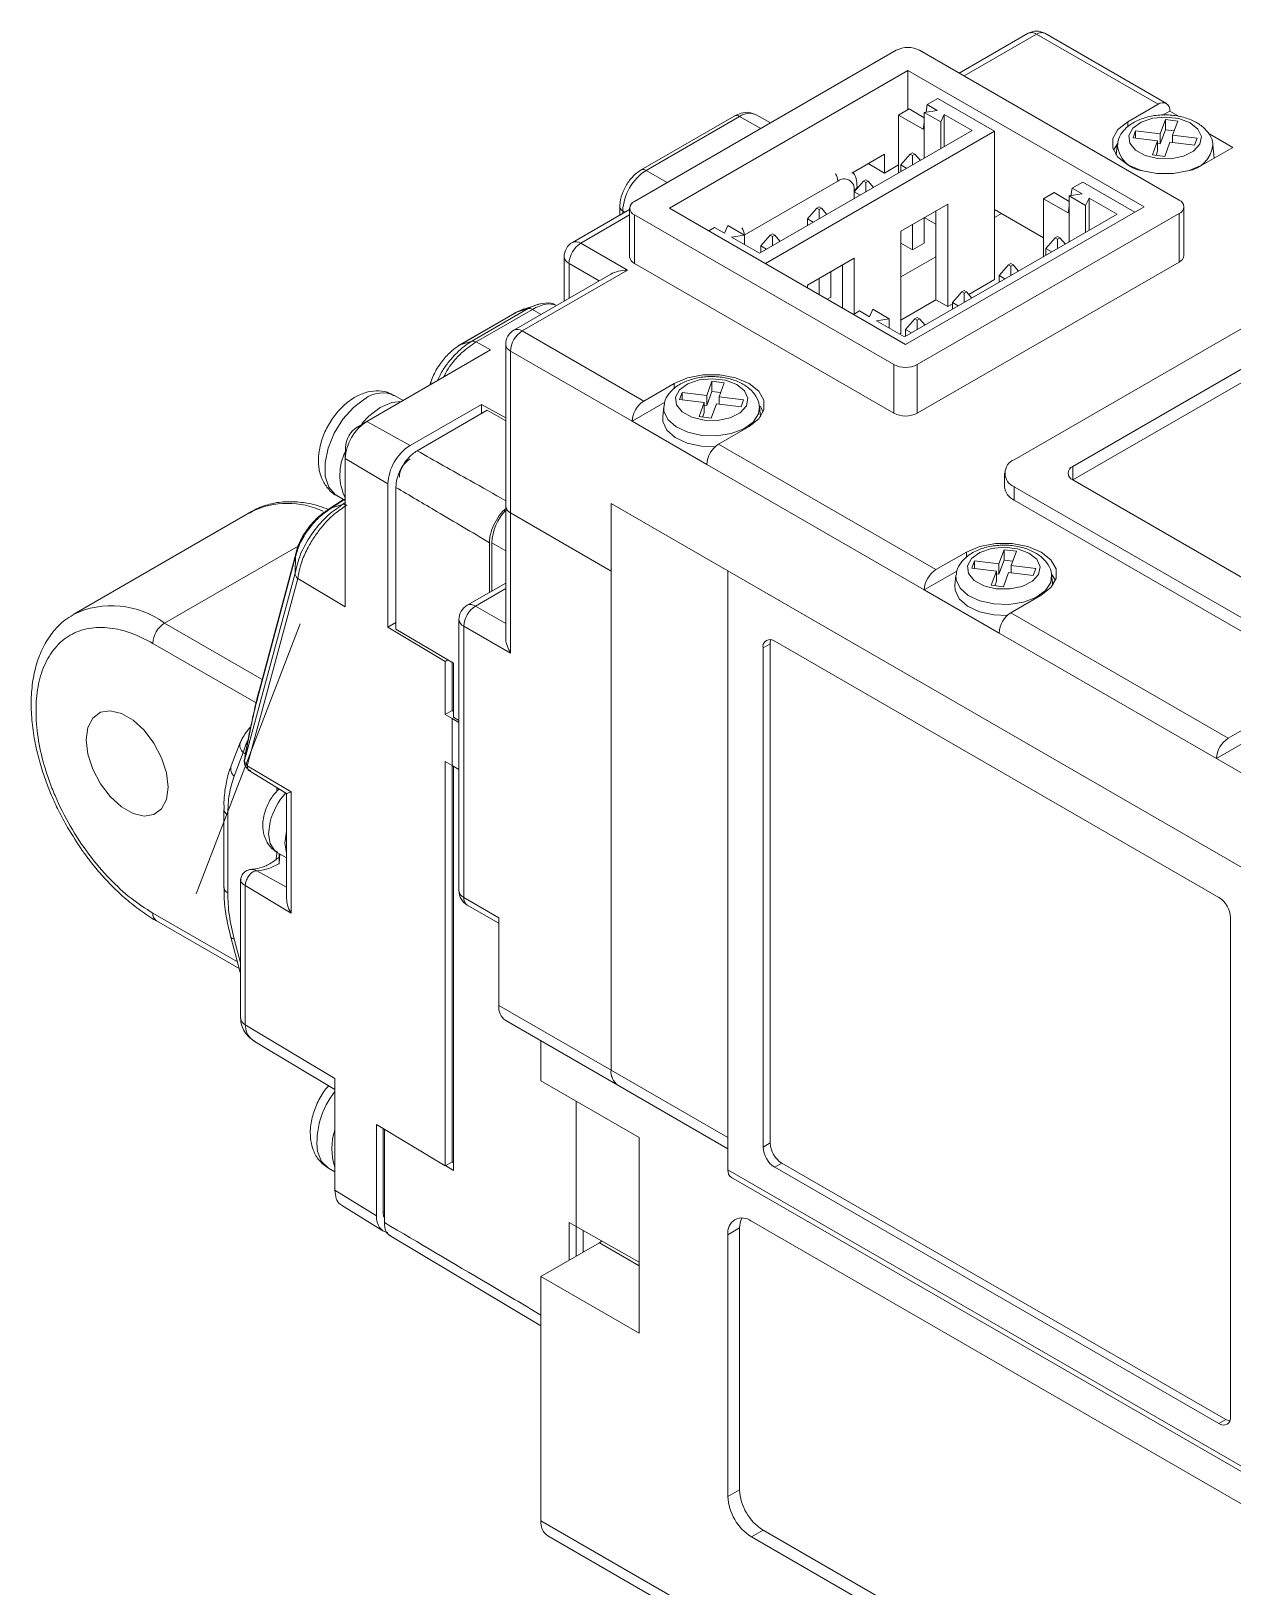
# Model space of a CAD drawing. Header units: inches. Extents: x 0.2 to 16.3, y 0.2 to 11.5.
# Drawn here: x 11.629 to 12.344, y 9.923 to 10.85 of the extents above; entities that cross this region are included whole.
import ezdxf

# ---------------------------------------------------------------- set-up
doc = ezdxf.new("R2010")
doc.units = ezdxf.units.IN
doc.header["$MEASUREMENT"] = 0
doc.linetypes.add('CENTERX2', pattern=[0.8, 0.5, -0.1, 0.1, -0.1])
doc.layers.add('CENTER_LINE', color=7, linetype='CENTERX2')

msp = doc.modelspace()

# ---------------------------------------------------------------- linework, layer by layer
at = {"color": 7, "linetype": 'Continuous', "lineweight": 18}
for p, q in [((12.22253, 10.84863), (12.18143, 10.8249)), ((12.29984, 10.80636), (12.22745, 10.84814)), ((12.30476, 10.80685), (12.23238, 10.84863)), ((12.14394, 10.83851), (11.98804, 10.74851)), ((12.31236, 10.74931), (12.15786, 10.83851)), ((12.1509, 10.82645), (12.00892, 10.74449)), ((12.1509, 10.82645), (12.29148, 10.74529)), ((12.1509, 10.80315), (12.1509, 10.82645)), ((12.1624, 10.80615), (12.16866, 10.80977)), ((12.16866, 10.80977), (12.2024, 10.79029)), ((12.04773, 10.79942), (11.99205, 10.76728)), ((12.05068, 10.79913), (11.995, 10.76698)), ((12.06897, 10.79523), (12.06052, 10.8001)), ((12.15159, 10.80355), (12.14533, 10.79993)), ((12.14533, 10.79993), (12.15995, 10.7915)), ((12.14533, 10.79993), (12.14533, 10.76538)), ((12.15159, 10.80355), (12.16061, 10.79834)), ((12.16061, 10.80156), (12.1683, 10.80275)), ((12.17041, 10.7959), (12.16061, 10.80156)), ((12.16061, 10.7742), (12.16061, 10.80156)), ((12.1624, 10.80615), (12.16166, 10.80172)), ((12.1624, 10.80615), (12.1683, 10.80275)), ((12.17247, 10.80034), (12.17041, 10.7959)), ((12.17247, 10.80034), (12.18918, 10.79069)), ((12.17247, 10.78105), (12.17247, 10.80034)), ((12.29984, 10.80636), (12.28174, 10.79591)), ((12.3068, 10.80234), (12.30244, 10.79982)), ((12.31242, 10.7991), (12.3068, 10.80234)), ((12.18918, 10.79069), (12.06251, 10.71757)), ((12.2024, 10.79029), (12.06599, 10.71154)), ((12.16061, 10.79548), (12.15995, 10.7915)), ((12.17041, 10.77986), (12.17041, 10.7959)), ((12.2024, 10.79029), (12.2024, 10.70189)), ((12.28648, 10.7906), (12.28494, 10.78637)), ((12.30112, 10.78883), (12.28648, 10.7906)), ((12.28648, 10.78619), (12.28648, 10.7906)), ((12.30419, 10.79728), (12.30112, 10.78883)), ((12.30419, 10.79117), (12.30112, 10.78272)), ((12.30112, 10.78272), (12.30112, 10.78883)), ((12.31151, 10.79639), (12.30419, 10.79728)), ((12.30419, 10.79117), (12.30419, 10.79728)), ((12.30938, 10.79054), (12.30419, 10.79117)), ((12.30844, 10.78794), (12.31151, 10.79639)), ((12.34438, 10.78065), (12.32966, 10.78914)), ((12.27559, 10.78285), (12.27329, 10.77904)), ((12.27554, 10.78215), (12.27489, 10.77613)), ((12.28494, 10.78637), (12.29958, 10.7846)), ((12.29958, 10.7846), (12.29651, 10.77615)), ((12.29958, 10.77849), (12.29958, 10.7846)), ((12.30112, 10.78272), (12.29958, 10.78291)), ((12.30383, 10.77526), (12.3069, 10.78372)), ((12.3069, 10.78372), (12.32155, 10.78194)), ((12.32308, 10.78617), (12.30844, 10.78794)), ((12.30844, 10.78353), (12.30844, 10.78794)), ((12.32155, 10.78194), (12.32308, 10.78617)), ((12.32628, 10.7702), (12.34438, 10.78065)), ((12.33314, 10.77606), (12.33248, 10.78215)), ((12.13698, 10.77663), (12.11752, 10.76539)), ((12.12723, 10.771), (12.13698, 10.76537)), ((12.13698, 10.76537), (12.13698, 10.77663)), ((12.14533, 10.7702), (12.13698, 10.76537)), ((12.14672, 10.7702), (12.15229, 10.77663)), ((12.1502, 10.76819), (12.14672, 10.7702)), ((12.14672, 10.7702), (12.14672, 10.76619)), ((12.15368, 10.77743), (12.15229, 10.77663)), ((12.15229, 10.77663), (12.15368, 10.77583)), ((12.15507, 10.77663), (12.15368, 10.77743)), ((12.15368, 10.77583), (12.15507, 10.77663)), ((12.15368, 10.77583), (12.15368, 10.7702)), ((12.15507, 10.77663), (12.15832, 10.77288)), ((12.29651, 10.77615), (12.30383, 10.77526)), ((12.29958, 10.77849), (12.29864, 10.77589)), ((12.33316, 10.77417), (12.33314, 10.77606)), ((12.12584, 10.76136), (12.12445, 10.76056)), ((12.12724, 10.76056), (12.12584, 10.76136)), ((12.11888, 10.75413), (12.12445, 10.76056)), ((12.12236, 10.75212), (12.11888, 10.75413)), ((12.11888, 10.75413), (12.11888, 10.75011)), ((12.12061, 10.75613), (12.12061, 10.75734)), ((12.12445, 10.76056), (12.12584, 10.75976)), ((12.12584, 10.75976), (12.12724, 10.76056)), ((12.12584, 10.75413), (12.12584, 10.75976)), ((12.12724, 10.76056), (12.13048, 10.75681)), ((12.23789, 10.75373), (12.23163, 10.75011)), ((12.23789, 10.75373), (12.24691, 10.74852)), ((12.24691, 10.75174), (12.2546, 10.75293)), ((12.25671, 10.74608), (12.24691, 10.75174)), ((12.24691, 10.72438), (12.24691, 10.75174)), ((12.2487, 10.75633), (12.24796, 10.7519)), ((12.2487, 10.75633), (12.25496, 10.75995)), ((12.2487, 10.75633), (12.2546, 10.75293)), ((12.25496, 10.75995), (12.28592, 10.74208)), ((11.98516, 10.74374), (11.95111, 10.72408)), ((11.97935, 10.74529), (11.97935, 10.74039)), ((11.98516, 10.74449), (11.98516, 10.71556)), ((12.00892, 10.74449), (12.14951, 10.66333)), ((12.09661, 10.74449), (12.09104, 10.73806)), ((12.098, 10.74529), (12.09661, 10.74449)), ((12.09661, 10.74449), (12.098, 10.74368)), ((12.0994, 10.74449), (12.098, 10.74529)), ((12.098, 10.74368), (12.0994, 10.74449)), ((12.098, 10.74368), (12.098, 10.73806)), ((12.10264, 10.74074), (12.0994, 10.74449)), ((12.14672, 10.73083), (12.17456, 10.7469)), ((12.29148, 10.74529), (12.14951, 10.66333)), ((12.1676, 10.74288), (12.1676, 10.71555)), ((12.17456, 10.7469), (12.17456, 10.68582)), ((12.23163, 10.7268), (12.2024, 10.74368)), ((12.23163, 10.75011), (12.24625, 10.74168)), ((12.23163, 10.75011), (12.23163, 10.71556)), ((12.24691, 10.74566), (12.24625, 10.74168)), ((12.25877, 10.75052), (12.25671, 10.74608)), ((12.25671, 10.73004), (12.25671, 10.74608)), ((12.25877, 10.75052), (12.27548, 10.74087)), ((12.25877, 10.73123), (12.25877, 10.75052)), ((12.31525, 10.71636), (12.31525, 10.74529)), ((11.98804, 10.74047), (12.14255, 10.65128)), ((11.98804, 10.74047), (11.98804, 10.71154)), ((12.03225, 10.73102), (12.03573, 10.73303)), ((12.04163, 10.72962), (12.03573, 10.73303)), ((12.04369, 10.73406), (12.04163, 10.72962)), ((12.05349, 10.7284), (12.04369, 10.73406)), ((12.09452, 10.73605), (12.09104, 10.73806)), ((12.09104, 10.73806), (12.09104, 10.73404)), ((12.27548, 10.74087), (12.14881, 10.66775)), ((12.15368, 10.73484), (12.15368, 10.71957)), ((12.15647, 10.65128), (12.31236, 10.74128)), ((12.1676, 10.73484), (12.16064, 10.73886)), ((12.16064, 10.73886), (12.16064, 10.72359)), ((12.2024, 10.73885), (12.20658, 10.74126)), ((12.31236, 10.71234), (12.31236, 10.74128)), ((12.04581, 10.72721), (12.05349, 10.7284)), ((12.06251, 10.71757), (12.04581, 10.72721)), ((12.05349, 10.72278), (12.05349, 10.7284)), ((12.06321, 10.72199), (12.06877, 10.72842)), ((12.07017, 10.72922), (12.06877, 10.72842)), ((12.06877, 10.72842), (12.07017, 10.72761)), ((12.07156, 10.72842), (12.07017, 10.72922)), ((12.07017, 10.72761), (12.07156, 10.72842)), ((12.07017, 10.72761), (12.07017, 10.72199)), ((12.07156, 10.72842), (12.0748, 10.72467)), ((12.14672, 10.66975), (12.14672, 10.73083)), ((12.23302, 10.72038), (12.23859, 10.72681)), ((12.23998, 10.72761), (12.23859, 10.72681)), ((12.23859, 10.72681), (12.23998, 10.72601)), ((12.24137, 10.72681), (12.23998, 10.72761)), ((12.23998, 10.72601), (12.24137, 10.72681)), ((12.23998, 10.72601), (12.23998, 10.72038)), ((12.24137, 10.72681), (12.24462, 10.72306)), ((11.94618, 10.71556), (11.94618, 10.6891)), ((11.95603, 10.72359), (11.98386, 10.70752)), ((12.06668, 10.71998), (12.06321, 10.72199)), ((12.06321, 10.72199), (12.06321, 10.71797)), ((12.09104, 10.69868), (12.11888, 10.71475)), ((12.11888, 10.71475), (12.11888, 10.68139)), ((12.14672, 10.72359), (12.15368, 10.71957)), ((12.1676, 10.71555), (12.14672, 10.7035)), ((12.15368, 10.71957), (12.16064, 10.72359)), ((12.1676, 10.71555), (12.1676, 10.68983)), ((12.2365, 10.71837), (12.23302, 10.72038)), ((12.23302, 10.72038), (12.23302, 10.71637)), ((11.98386, 10.70752), (11.92123, 10.67136)), ((11.98804, 10.71154), (12.14255, 10.62235)), ((12.10496, 10.70672), (12.10496, 10.69145)), ((12.11192, 10.71074), (12.11192, 10.68503)), ((12.15647, 10.62235), (12.31236, 10.71234)), ((12.20518, 10.70431), (12.21075, 10.71074)), ((12.21214, 10.71154), (12.21075, 10.71074)), ((12.21075, 10.71074), (12.21214, 10.70994)), ((12.21354, 10.71074), (12.21214, 10.71154)), ((12.21214, 10.70994), (12.21354, 10.71074)), ((12.21214, 10.70431), (12.21214, 10.70994)), ((12.21354, 10.71074), (12.21678, 10.70699)), ((11.97402, 10.70517), (11.91631, 10.67185)), ((12.09104, 10.69708), (12.09104, 10.69868)), ((12.098, 10.7027), (12.098, 10.69306)), ((12.2024, 10.70189), (12.1871, 10.69305)), ((12.20866, 10.7023), (12.20518, 10.70431)), ((12.20518, 10.70431), (12.20518, 10.70029)), ((11.93163, 10.68746), (11.92973, 10.68683)), ((12.10289, 10.69025), (12.10496, 10.69145)), ((12.14672, 10.67778), (12.1676, 10.68983)), ((12.1676, 10.68983), (12.17456, 10.68582)), ((12.17734, 10.68742), (12.17456, 10.68582)), ((12.18291, 10.69467), (12.17734, 10.68824)), ((12.18082, 10.68623), (12.17734, 10.68824)), ((12.17734, 10.68824), (12.17734, 10.68422)), ((12.1843, 10.69547), (12.18291, 10.69467)), ((12.18291, 10.69467), (12.1843, 10.69386)), ((12.1857, 10.69467), (12.1843, 10.69547)), ((12.1843, 10.69386), (12.1857, 10.69467)), ((12.1843, 10.69386), (12.1843, 10.68824)), ((12.18894, 10.69092), (12.1857, 10.69467)), ((12.3743, 10.68703), (12.21423, 10.59463)), ((11.91656, 10.6819), (11.88291, 10.66248)), ((11.91787, 10.68247), (11.88433, 10.66311)), ((11.92477, 10.6846), (11.89124, 10.66524)), ((11.92724, 10.68417), (11.89371, 10.66481)), ((11.92042, 10.6837), (11.91641, 10.68182)), ((11.92477, 10.6846), (11.91787, 10.68247)), ((11.92894, 10.68657), (11.92218, 10.68433)), ((12.11855, 10.6812), (12.12203, 10.68321)), ((12.12793, 10.6798), (12.12203, 10.68321)), ((12.12999, 10.68424), (12.12793, 10.6798)), ((12.13979, 10.67858), (12.12999, 10.68424)), ((12.13211, 10.67739), (12.13979, 10.67858)), ((12.14881, 10.66775), (12.13211, 10.67739)), ((12.13979, 10.67296), (12.13979, 10.67858)), ((12.14951, 10.67217), (12.15507, 10.6786)), ((12.15647, 10.6794), (12.15507, 10.6786)), ((12.15507, 10.6786), (12.15647, 10.67779)), ((12.15786, 10.6786), (12.15647, 10.6794)), ((12.15647, 10.67779), (12.15786, 10.6786)), ((12.15647, 10.67779), (12.15647, 10.67217)), ((12.15786, 10.6786), (12.1611, 10.67485)), ((11.92123, 10.67136), (11.99361, 10.62958)), ((12.14672, 10.66975), (12.14604, 10.66935)), ((12.15298, 10.67016), (12.14951, 10.67217)), ((12.14951, 10.67217), (12.14951, 10.66815)), ((11.90237, 10.65998), (11.82866, 10.61743)), ((11.88309, 10.66229), (11.88433, 10.66311)), ((11.88433, 10.66311), (11.89124, 10.66524)), ((11.89371, 10.66481), (11.90237, 10.65998)), ((11.91139, 10.66333), (11.91139, 10.56688)), ((11.91427, 10.65931), (11.91427, 10.56287)), ((11.98665, 10.61752), (11.91427, 10.65931)), ((12.38126, 10.66694), (12.24903, 10.59061)), ((12.38126, 10.65891), (12.24903, 10.58257)), ((12.14255, 10.62235), (12.14255, 10.65128)), ((12.15647, 10.65128), (12.15647, 10.62235)), ((11.86671, 10.64097), (11.8661, 10.63904)), ((12.03415, 10.64139), (12.03108, 10.63294)), ((12.04147, 10.64051), (12.03415, 10.64139)), ((12.03415, 10.63528), (12.03415, 10.64139)), ((12.0384, 10.63205), (12.04147, 10.64051)), ((11.85032, 10.62993), (11.84519, 10.63289)), ((12.0117, 10.64002), (11.99361, 10.62958)), ((12.01644, 10.63471), (12.0149, 10.63048)), ((12.03108, 10.63294), (12.01644, 10.63471)), ((12.01644, 10.6303), (12.01644, 10.63471)), ((12.03415, 10.63528), (12.03108, 10.62683)), ((12.03108, 10.62683), (12.03108, 10.63294)), ((12.03935, 10.63465), (12.03415, 10.63528)), ((12.05305, 10.63028), (12.0384, 10.63205)), ((12.0384, 10.62764), (12.0384, 10.63205)), ((11.89687, 10.62759), (11.85441, 10.60308)), ((11.85859, 10.59993), (11.90035, 10.62403)), ((11.89687, 10.62759), (11.91139, 10.6195)), ((11.89687, 10.62759), (11.89687, 10.62202)), ((11.91139, 10.61782), (11.90035, 10.62403)), ((12.006, 10.62869), (11.98665, 10.61752)), ((12.0055, 10.62627), (12.00485, 10.62017)), ((12.0149, 10.63048), (12.02955, 10.62871)), ((12.02955, 10.62871), (12.02648, 10.62026)), ((12.02955, 10.6226), (12.0286, 10.62)), ((12.02955, 10.6226), (12.02955, 10.62871)), ((12.03108, 10.62683), (12.02955, 10.62702)), ((12.0338, 10.61937), (12.03687, 10.62783)), ((12.03687, 10.62783), (12.05151, 10.62605)), ((12.05151, 10.62605), (12.05305, 10.63028)), ((12.06309, 10.62024), (12.06245, 10.62627)), ((12.06469, 10.62315), (12.06282, 10.62644)), ((11.82866, 10.61743), (11.8231, 10.6141)), ((11.85441, 10.60308), (11.82866, 10.61743)), ((11.98665, 10.61752), (12.03119, 10.59181)), ((12.02648, 10.62026), (12.0338, 10.61937)), ((12.03815, 10.60386), (12.05625, 10.61431)), ((12.03815, 10.60386), (12.1676, 10.52913)), ((11.81587, 10.59528), (11.81597, 10.60176)), ((11.81587, 10.59528), (11.81587, 10.50687)), ((11.84118, 10.58015), (11.81587, 10.59528)), ((12.16064, 10.51708), (12.03119, 10.59181)), ((12.20847, 10.58659), (12.20847, 10.57855)), ((11.84118, 10.49493), (11.84118, 10.58015)), ((11.846, 10.4937), (11.846, 10.57812)), ((12.21423, 10.57855), (12.43694, 10.44999)), ((12.21423, 10.57855), (12.21423, 10.57052)), ((12.24903, 10.58257), (12.4439, 10.47007)), ((11.81479, 10.57089), (11.80571, 10.56496)), ((11.81427, 10.56796), (11.80776, 10.56595)), ((11.81074, 10.57323), (11.81587, 10.57027)), ((11.81587, 10.56906), (11.81427, 10.56796)), ((11.91139, 10.56688), (11.91139, 10.48892)), ((11.97412, 10.5685), (12.41954, 10.31136)), ((11.97412, 10.52831), (11.97412, 10.5685)), ((11.97412, 10.5685), (12.04372, 10.52832)), ((11.97412, 10.5685), (11.97412, 10.23095)), ((12.21423, 10.57052), (12.43694, 10.44195)), ((11.75992, 10.56367), (11.65413, 10.5026)), ((11.80776, 10.56595), (11.80634, 10.56501)), ((11.91427, 10.56287), (11.97412, 10.52831)), ((11.91427, 10.56287), (11.91427, 10.47928)), ((11.78658, 10.53941), (11.76448, 10.45693)), ((11.78686, 10.53906), (11.78622, 10.53698)), ((11.90168, 10.51553), (11.90168, 10.54517)), ((11.90313, 10.54517), (11.90313, 10.51636)), ((12.1857, 10.53958), (12.1676, 10.52913)), ((12.20814, 10.54095), (12.20507, 10.53249)), ((12.21547, 10.54006), (12.20814, 10.54095)), ((12.20814, 10.53484), (12.20814, 10.54095)), ((12.2124, 10.53161), (12.21547, 10.54006)), ((11.78622, 10.53698), (11.76415, 10.45459)), ((11.78599, 10.52699), (11.78622, 10.53698)), ((12.19043, 10.53427), (12.1889, 10.53004)), ((12.1889, 10.53004), (12.20354, 10.52827)), ((12.20507, 10.53249), (12.19043, 10.53427)), ((12.19043, 10.52985), (12.19043, 10.53427)), ((12.20814, 10.53484), (12.20507, 10.52639)), ((12.20507, 10.52639), (12.20507, 10.53249)), ((12.21334, 10.53421), (12.20814, 10.53484)), ((12.22704, 10.52984), (12.2124, 10.53161)), ((12.2124, 10.5272), (12.2124, 10.53161)), ((12.2255, 10.52561), (12.22704, 10.52984)), ((11.78599, 10.52699), (11.75593, 10.4155)), ((11.78756, 10.5238), (11.75749, 10.4123)), ((11.81587, 10.50687), (11.78756, 10.5238)), ((11.91139, 10.52113), (11.88847, 10.5079)), ((11.97412, 10.23095), (11.97412, 10.52831)), ((12.04372, 10.52832), (12.04372, 10.19077)), ((12.04372, 10.52832), (12.41954, 10.31136)), ((12.04372, 10.52832), (12.04372, 10.17149)), ((12.17999, 10.52825), (12.16064, 10.51708)), ((12.17949, 10.52582), (12.17884, 10.51973)), ((12.20354, 10.52827), (12.20047, 10.51982)), ((12.20047, 10.51982), (12.20779, 10.51893)), ((12.20354, 10.52216), (12.20259, 10.51956)), ((12.20354, 10.52216), (12.20354, 10.52827)), ((12.20507, 10.52639), (12.20354, 10.52657)), ((12.20779, 10.51893), (12.21086, 10.52738)), ((12.21086, 10.52738), (12.2255, 10.52561)), ((12.23709, 10.5198), (12.23644, 10.52582)), ((12.23868, 10.52271), (12.23681, 10.52599)), ((12.16064, 10.51708), (12.20518, 10.49137)), ((12.21214, 10.50342), (12.23024, 10.51387)), ((12.21214, 10.50342), (12.34159, 10.42869)), ((11.84118, 10.49493), (11.846, 10.49771)), ((11.87537, 10.47449), (11.84118, 10.49493)), ((11.846, 10.4937), (11.88037, 10.47336)), ((11.88355, 10.49937), (11.88355, 10.33783)), ((11.91427, 10.47928), (11.88643, 10.49535)), ((11.88643, 10.49535), (11.88643, 10.33381)), ((12.06877, 10.48492), (12.0646, 10.48251)), ((12.06877, 10.48492), (12.06877, 10.18756)), ((12.07156, 10.48653), (12.33603, 10.33386)), ((12.33463, 10.41664), (12.20518, 10.49137)), ((11.87693, 10.47539), (11.87537, 10.47449)), ((11.87537, 10.44282), (11.87537, 10.47449)), ((11.87947, 10.44519), (11.87947, 10.47389)), ((12.0646, 10.48251), (12.0646, 10.18515)), ((11.88037, 10.47336), (11.88037, 10.44121)), ((11.87947, 10.44519), (11.87537, 10.44282)), ((11.87537, 10.44282), (11.87947, 10.44037)), ((11.88037, 10.44467), (11.87947, 10.44519)), ((11.87947, 10.4124), (11.87947, 10.44037)), ((11.88355, 10.43802), (11.87947, 10.44037)), ((11.88037, 10.44121), (11.88355, 10.43934)), ((12.35969, 10.43914), (12.34159, 10.42869)), ((11.75883, 10.43129), (11.75575, 10.41573)), ((11.75887, 10.43237), (11.75598, 10.41779)), ((11.75893, 10.4326), (11.75887, 10.43237)), ((12.35398, 10.4278), (12.33463, 10.41664)), ((11.75332, 10.4262), (11.74792, 10.4122)), ((11.7497, 10.40616), (11.7551, 10.42015)), ((11.75575, 10.41573), (11.75575, 10.41605)), ((11.75749, 10.4123), (11.78361, 10.39668)), ((11.75775, 10.40989), (11.78093, 10.39584)), ((11.87947, 10.4124), (11.87537, 10.41485)), ((11.87537, 10.17395), (11.87537, 10.41485)), ((11.87947, 10.4124), (11.88355, 10.41004)), ((11.87947, 10.17631), (11.87947, 10.4124)), ((11.88037, 10.41188), (11.88037, 10.17121)), ((12.33463, 10.41664), (12.37918, 10.39092)), ((11.77507, 10.39939), (11.77507, 10.39694)), ((11.78085, 10.39603), (11.78085, 10.33308)), ((11.78361, 10.39668), (11.78361, 10.32451)), ((11.74354, 10.38631), (11.74354, 10.33976)), ((11.74354, 10.38622), (11.74354, 10.38631)), ((11.74584, 10.33655), (11.74584, 10.3831)), ((11.77473, 10.35703), (11.77508, 10.35989)), ((11.77507, 10.36117), (11.77507, 10.35989)), ((11.7753, 10.3607), (11.78085, 10.35749)), ((11.77634, 10.35387), (11.77656, 10.354)), ((11.77648, 10.36002), (11.77643, 10.35726)), ((11.77656, 10.354), (11.77682, 10.35982)), ((11.7535, 10.34487), (11.7535, 10.26195)), ((11.74354, 10.33976), (11.74354, 10.33966)), ((11.75626, 10.34087), (11.75626, 10.25801)), ((11.78361, 10.32451), (11.75626, 10.34087)), ((11.88643, 10.33381), (11.90731, 10.32176)), ((11.88847, 10.32931), (11.90731, 10.31843)), ((11.70334, 10.31995), (11.75266, 10.29147)), ((11.90731, 10.32176), (11.90731, 10.26952)), ((12.34299, 10.3218), (12.34299, 10.02444)), ((11.74766, 10.31021), (11.75306, 10.28999)), ((11.75303, 10.29012), (11.7535, 10.28877)), ((11.90731, 10.26952), (11.97412, 10.23095)), ((11.91139, 10.26051), (11.9782, 10.22194)), ((11.75626, 10.25801), (11.80972, 10.22605)), ((11.76227, 10.24784), (11.80972, 10.21947)), ((11.93236, 10.22451), (11.93236, 10.2484)), ((11.80972, 10.22605), (11.80972, 10.15941)), ((11.99082, 10.19076), (11.93236, 10.22451)), ((11.97412, 10.23095), (12.04372, 10.19077)), ((11.9782, 10.22194), (12.04372, 10.18412)), ((11.95324, 10.13775), (11.95324, 10.21246)), ((11.83434, 10.19847), (11.87537, 10.17395)), ((11.83434, 10.14419), (11.83434, 10.19847)), ((11.83844, 10.14647), (11.83844, 10.19602)), ((11.83912, 10.19561), (11.83936, 10.19547)), ((11.83912, 10.19561), (11.83912, 10.14016)), ((11.83912, 10.19561), (11.83912, 10.19561)), ((11.99082, 10.19076), (11.99082, 10.07423)), ((12.0646, 10.18515), (12.06877, 10.18756)), ((11.80587, 10.17255), (11.80972, 10.17033)), ((11.87537, 10.17395), (11.87947, 10.17631)), ((11.87556, 10.17406), (11.88037, 10.17121)), ((11.88037, 10.17579), (11.87947, 10.17631)), ((12.04372, 10.17149), (12.41954, 9.95453)), ((12.07573, 10.17551), (12.07156, 10.1731)), ((12.07156, 10.1731), (12.33603, 10.02042)), ((12.07573, 10.17551), (12.3402, 10.02283)), ((11.80972, 10.15941), (11.83434, 10.14419)), ((12.04576, 10.16698), (12.42158, 9.95002)), ((11.81357, 10.15053), (11.83824, 10.13528)), ((11.94912, 10.14019), (11.95324, 10.13775)), ((11.94912, 10.11765), (11.94912, 10.14019)), ((12.47104, 9.90228), (12.05764, 10.14094)), ((11.84195, 10.13256), (11.93236, 10.07854)), ((11.95324, 10.13775), (11.99082, 10.11657)), ((11.95324, 10.13775), (11.95324, 10.12003)), ((11.95742, 10.12244), (11.95742, 10.13539)), ((12.05068, 10.13692), (12.04372, 10.1329)), ((12.04372, 10.1329), (12.04372, 9.97699)), ((12.05068, 10.13692), (12.05068, 9.981)), ((11.93236, 10.10797), (11.96716, 10.12806)), ((11.96716, 10.12806), (11.96869, 10.12904)), ((11.93236, 10.10797), (11.93236, 9.96251)), ((11.99082, 10.07423), (11.93236, 10.10797)), ((12.33603, 10.02042), (12.3402, 10.02283)), ((12.04372, 9.97699), (12.05068, 9.981)), ((11.93236, 9.96251), (13.23661, 9.20958)), ((12.0646, 9.95689), (12.05764, 9.95288)), ((12.0646, 9.95689), (12.478, 9.71824)), ((11.93644, 9.9535), (13.24069, 9.20057)), ((12.05764, 9.95288), (12.47104, 9.71422))]:
    msp.add_line(p, q, dxfattribs=at)
at = {"color": 8, "linetype": 'Continuous', "lineweight": 18}
for p, q in [((12.22745, 10.84814), (12.18431, 10.82324)), ((12.05068, 10.79913), (12.0632, 10.7919)), ((12.28174, 10.79274), (12.28174, 10.79591)), ((11.995, 10.76698), (12.00752, 10.75976)), ((12.10914, 10.76056), (12.05347, 10.72842)), ((12.11888, 10.75413), (12.11888, 10.75493)), ((11.98108, 10.74288), (11.98237, 10.74213)), ((11.98108, 10.74288), (11.98108, 10.74139)), ((11.98516, 10.74041), (11.95603, 10.72359)), ((11.96706, 10.70115), (11.94907, 10.71154)), ((11.94907, 10.71154), (11.94907, 10.69076)), ((11.91664, 10.68166), (11.91787, 10.68247)), ((11.91787, 10.68247), (11.92046, 10.68362)), ((11.92724, 10.68417), (11.93254, 10.68122)), ((12.0117, 10.63685), (12.0117, 10.64002)), ((12.24903, 10.59061), (12.24903, 10.58257)), ((11.80776, 10.56595), (11.81587, 10.57129)), ((11.70826, 10.49724), (11.7877, 10.5431)), ((11.90313, 10.54517), (11.91139, 10.54041)), ((12.1857, 10.53641), (12.1857, 10.53958)), ((11.91139, 10.5178), (11.89339, 10.50741)), ((11.89339, 10.50741), (11.91139, 10.49702)), ((11.70826, 10.49724), (11.7663, 10.46374)), ((11.7013, 10.48519), (11.76271, 10.44974)), ((11.7551, 10.42015), (11.75631, 10.41945)), ((11.7563, 10.41772), (11.75575, 10.41605)), ((11.78085, 10.34002), (11.76313, 10.34978)), ((11.75161, 10.29541), (11.7013, 10.32445)), ((11.7535, 10.2948), (11.7497, 10.30903)), ((11.83912, 10.14608), (11.83844, 10.14647)), ((11.99082, 10.1144), (11.96716, 10.12806))]:
    msp.add_line(p, q, dxfattribs=at)
at = {"color": 7, "linetype": 'Continuous', "lineweight": 18, "flags": 128}
for points in [[(12.29957, 10.77403), (12.30753, 10.77393), (12.31501, 10.7755), (12.32101, 10.77852), (12.32471, 10.78259), (12.32562, 10.78715), (12.32361, 10.7916), (12.31895, 10.79533), (12.31228, 10.79783), (12.30449, 10.79877), (12.29663, 10.79803), (12.28977, 10.7957), (12.28483, 10.79209), (12.28249, 10.7877), (12.28305, 10.78311), (12.28644, 10.77895), (12.29221, 10.77578), (12.29957, 10.77403)], [(12.28174, 10.79591), (12.27595, 10.79131), (12.2729, 10.7859), (12.2729, 10.78021), (12.27595, 10.7748), (12.28174, 10.7702), (12.28971, 10.76686), (12.29908, 10.7651), (12.30894, 10.7651), (12.31831, 10.76686), (12.32628, 10.7702)], [(12.05625, 10.61431), (12.06204, 10.61891), (12.06508, 10.62432), (12.06508, 10.63001), (12.06204, 10.63542), (12.05625, 10.64002), (12.04827, 10.64337), (12.0389, 10.64513), (12.02905, 10.64513), (12.01968, 10.64337), (12.0117, 10.64002)], [(12.02953, 10.61814), (12.03749, 10.61804), (12.04497, 10.61961), (12.05097, 10.62263), (12.05468, 10.6267), (12.05559, 10.63126), (12.05357, 10.63571), (12.04892, 10.63944), (12.04224, 10.64194), (12.03445, 10.64289), (12.02659, 10.64214), (12.01973, 10.63981), (12.0148, 10.6362), (12.01245, 10.63181), (12.01301, 10.62722), (12.0164, 10.62307), (12.02217, 10.6199), (12.02953, 10.61814)], [(11.82561, 10.61611), (11.8298, 10.62053), (11.83664, 10.62575)], [(11.83664, 10.62575), (11.84352, 10.6287), (11.84911, 10.62924)], [(12.00485, 10.62017), (12.00496, 10.61732), (12.00735, 10.61224), (12.01234, 10.60782), (12.01945, 10.60452), (12.02799, 10.60264), (12.03658, 10.60235)], [(11.75992, 10.56367), (11.75991, 10.56367), (11.7591, 10.56319)], [(12.23024, 10.51387), (12.23603, 10.51847), (12.23908, 10.52388), (12.23908, 10.52957), (12.23603, 10.53498), (12.23024, 10.53958), (12.22227, 10.54292), (12.21289, 10.54468), (12.20304, 10.54468), (12.19367, 10.54292), (12.1857, 10.53958)], [(12.20352, 10.5177), (12.21148, 10.5176), (12.21897, 10.51916), (12.22497, 10.52218), (12.22867, 10.52625), (12.22958, 10.53082), (12.22757, 10.53527), (12.22291, 10.53899), (12.21623, 10.5415), (12.20844, 10.54244), (12.20059, 10.5417), (12.19373, 10.53936), (12.18879, 10.53576), (12.18644, 10.53136), (12.18701, 10.52678), (12.1904, 10.52262), (12.19616, 10.51945), (12.20352, 10.5177)], [(12.17884, 10.51973), (12.17895, 10.51688), (12.18134, 10.51179), (12.18633, 10.50738), (12.19345, 10.50407), (12.20198, 10.5022), (12.2101, 10.50188)], [(12.06919, 10.48742), (12.06891, 10.48641), (12.06877, 10.48492)], [(11.71035, 10.3996), (11.70936, 10.39224), (11.70648, 10.38662), (11.70194, 10.38319), (11.69611, 10.38223), (11.68946, 10.38382), (11.68252, 10.38782), (11.67587, 10.39391), (11.67004, 10.40161), (11.6655, 10.41028), (11.66262, 10.41923), (11.66163, 10.42772), (11.66262, 10.43508), (11.6655, 10.4407), (11.67004, 10.44413), (11.67587, 10.44509), (11.68252, 10.4435), (11.68946, 10.4395), (11.69611, 10.43341), (11.70194, 10.42571), (11.70648, 10.41704), (11.70936, 10.40809), (11.71035, 10.3996)], [(11.75374, 10.42702), (11.7537, 10.42696), (11.75332, 10.4262)], [(11.78085, 10.36046), (11.77995, 10.3662), (11.78085, 10.37325)], [(12.3402, 10.02283), (12.34156, 10.0222), (12.34257, 10.02194)]]:
    msp.add_lwpolyline(points, dxfattribs=at)
at = {"color": 8, "linetype": 'Continuous', "lineweight": 18, "flags": 128}
for points in [[(11.82759, 10.63097), (11.82075, 10.62576), (11.81449, 10.61871), (11.80932, 10.61039), (11.80566, 10.60147), (11.80381, 10.59269), (11.80391, 10.58474), (11.80597, 10.57828), (11.8098, 10.57383), (11.81074, 10.57323)], [(12.02812, 10.60913), (12.01978, 10.61096), (12.01283, 10.61419), (12.00795, 10.61851), (12.00561, 10.62348), (12.00551, 10.62636)], [(12.06245, 10.62629), (12.0619, 10.62187), (12.05872, 10.61705), (12.05312, 10.61304), (12.04565, 10.61022), (12.03703, 10.60887), (12.02812, 10.60913)], [(12.20211, 10.50868), (12.19377, 10.51052), (12.18682, 10.51375), (12.18194, 10.51806), (12.1796, 10.52304), (12.17951, 10.52592)], [(12.23644, 10.52584), (12.23589, 10.52142), (12.23271, 10.51661), (12.22711, 10.51259), (12.21964, 10.50978), (12.21103, 10.50843), (12.20211, 10.50868)], [(11.76415, 10.45459), (11.76427, 10.45596), (11.76448, 10.45693)], [(11.75887, 10.43237), (11.75884, 10.43214), (11.75883, 10.43129)], [(11.7711, 10.37887), (11.7702, 10.37182), (11.77119, 10.36587), (11.77395, 10.36167), (11.7753, 10.3607)], [(11.7535, 10.28938), (11.75313, 10.2898), (11.75306, 10.28999)], [(11.79932, 10.18256), (11.80177, 10.17649), (11.80587, 10.17255)]]:
    msp.add_lwpolyline(points, dxfattribs=at)
at = {"color": 7, "linetype": 'Continuous', "lineweight": 18}
for centre, radius, start, end in [((12.22745, 10.84011), 0.00984, 60.00269, 119.99731), ((12.1509, 10.82507), 0.01513, 62.60967, 117.39033), ((12.30255, 10.80303), 0.0043, 350.78596, 129.20329), ((12.0113, 10.7415), 0.03025, 122.60548, 177.39452), ((12.11294, 10.75589), 0.00602, 350.78596, 129.20329), ((11.98957, 10.74449), 0.0043, 110.78342, 249.21658), ((12.31084, 10.74529), 0.0043, 290.78342, 69.21658), ((11.95603, 10.71556), 0.00984, 119.99731, 180), ((11.96418, 10.71085), 0.01513, 122.60548, 177.39452), ((11.99008, 10.71605), 0.00495, 185.6948, 245.62534), ((12.31032, 10.71685), 0.00495, 294.37466, 354.3052), ((11.92123, 10.66333), 0.00984, 119.99731, 180), ((11.92938, 10.65862), 0.01513, 122.60548, 177.39452), ((12.14951, 10.66471), 0.01513, 242.60967, 297.39033), ((12.00176, 10.61684), 0.01513, 122.60548, 177.39452), ((12.14951, 10.63578), 0.01513, 242.60967, 297.39033), ((11.84364, 10.59401), 0.0278, 122.60548, 177.39452), ((11.83144, 10.60106), 0.01548, 122.60548, 177.39452), ((12.0463, 10.59112), 0.01513, 122.60548, 177.39452), ((11.84467, 10.58565), 0.03202, 153.81682, 205.90592), ((11.86992, 10.57884), 0.02877, 122.60548, 177.39452), ((11.86185, 10.5835), 0.01381, 122.60548, 177.39452), ((12.21728, 10.58659), 0.00859, 110.78342, 249.21658), ((12.25055, 10.58659), 0.0043, 110.78342, 249.21658), ((12.21832, 10.57954), 0.0099, 185.6948, 245.62534), ((11.91631, 10.56738), 0.00495, 185.6948, 245.62534), ((11.93354, 10.54374), 0.03045, 136.70486, 177.3022), ((12.17575, 10.51639), 0.01513, 122.60548, 177.39452), ((11.89339, 10.49937), 0.00984, 119.99731, 180), ((11.90154, 10.49467), 0.01513, 122.60548, 177.39452), ((12.22029, 10.49068), 0.01513, 122.60548, 177.39452), ((11.71641, 10.4845), 0.01513, 122.60548, 177.39452), ((12.06884, 10.4832), 0.0043, 50.79671, 189.21404), ((12.34974, 10.41595), 0.01513, 122.60548, 177.39452), ((11.76024, 10.41562), 0.00431, 181.66396, 230.32578), ((11.89339, 10.33783), 0.00984, 180, 240.00269), ((12.32788, 10.32111), 0.01513, 2.60548, 57.39452), ((11.70623, 10.32397), 0.00495, 174.38885, 234.19614), ((11.91695, 10.26846), 0.0097, 173.70115, 234.98667), ((11.98349, 10.22976), 0.00944, 172.74417, 235.94365), ((11.98377, 10.22989), 0.0097, 173.70115, 234.98667), ((11.84068, 10.18422), 0.03285, 160.46747, 199.53253), ((12.08388, 10.18825), 0.01513, 182.60548, 237.39452), ((12.07971, 10.18584), 0.01513, 182.60548, 237.39452), ((12.04854, 10.17095), 0.00485, 173.70115, 234.98667), ((12.0522, 10.13428), 0.0086, 50.79671, 189.21404), ((12.06322, 10.13738), 0.01255, 154.29191, 182.10457), ((12.33874, 10.02375), 0.0043, 230.79671, 9.21404), ((12.07394, 9.97836), 0.03025, 182.60548, 237.39452), ((12.0809, 9.98238), 0.03025, 182.60548, 237.39452), ((11.94201, 9.96144), 0.0097, 173.70115, 234.98667)]:
    msp.add_arc(centre, radius, start, end, dxfattribs=at)
at = {"color": 8, "linetype": 'Continuous', "lineweight": 18}
for centre, radius, start, end in [((12.22457, 10.84412), 0.00495, 54.38242, 114.30712), ((12.23034, 10.84412), 0.00495, 65.69288, 125.61758), ((12.04895, 10.79671), 0.00297, 54.38242, 114.30712), ((12.05644, 10.79108), 0.0099, 65.69288, 125.61758), ((12.29302, 10.78402), 0.01756, 185.77794, 261.64932), ((12.31517, 10.78387), 0.01739, 277.85341, 354.41487), ((11.99327, 10.76457), 0.00297, 54.38359, 114.29367), ((12.10032, 10.76018), 0.00883, 2.41628, 32.71036), ((12.11766, 10.75763), 0.00297, 294.37584, 354.29159), ((11.98231, 10.74558), 0.00297, 185.70932, 245.62408), ((11.95314, 10.71957), 0.00495, 54.38242, 114.30712), ((12.04464, 10.72804), 0.00883, 2.41628, 32.71036), ((11.95111, 10.71605), 0.00495, 185.6948, 245.62534), ((11.91834, 10.66734), 0.00495, 54.38242, 114.30712), ((11.91631, 10.66382), 0.00495, 185.6948, 245.62534), ((11.83801, 10.61716), 0.01729, 65.45687, 127.02368), ((11.78153, 10.51883), 0.04978, 64.90366, 115.73106), ((11.67675, 10.45466), 0.05298, 53.49997, 115.71078), ((11.89051, 10.50338), 0.00495, 54.38242, 114.30712), ((11.88847, 10.49986), 0.00495, 185.6948, 245.62534), ((11.75876, 10.42452), 0.00569, 162.81116, 229.99818), ((11.75336, 10.41052), 0.00569, 162.81116, 229.99819), ((11.811, 10.36854), 0.04121, 137.91793, 165.47178), ((11.7475, 10.38674), 0.004, 187.45204, 245.47045), ((11.7475, 10.34018), 0.004, 187.53175, 245.46335), ((11.88847, 10.33832), 0.00495, 185.6948, 245.62534), ((11.89125, 10.33328), 0.00485, 173.70115, 234.98667), ((11.74959, 10.31118), 0.00215, 206.79788, 273.1353), ((11.75835, 10.26241), 0.00487, 185.36197, 244.61207), ((11.84684, 10.188), 0.04784, 140.90061, 186.53007)]:
    msp.add_arc(centre, radius, start, end, dxfattribs=at)
at = {"color": 7, "linetype": 'Continuous', "lineweight": 18}
for centre, major_axis, ratio, start_param, end_param in [((11.98386, 10.69949), (0.01392, 0), 0.577382, 1.570796, 2.356113), ((11.84826, 10.15223), (0.00984, 0.01705), 0.577206, 2.356266, 3.390361)]:
    msp.add_ellipse(centre, major_axis=major_axis, ratio=ratio, start_param=start_param, end_param=end_param, dxfattribs=at)
for points, knots in [([(12.06049, 10.80005), (12.05908, 10.80066), (12.05627, 10.80187), (12.05173, 10.80136), (12.04902, 10.80005), (12.04773, 10.79942)], [0, 0, 0, 0, 0.3438815, 0.6860999, 1, 1, 1, 1]), ([(12.33236, 10.78219), (12.33237, 10.78243), (12.33249, 10.78457), (12.33057, 10.78842), (12.32682, 10.79298), (12.32122, 10.7966), (12.31414, 10.79912), (12.30602, 10.80025), (12.29766, 10.79985), (12.28975, 10.79789), (12.28314, 10.79453), (12.27852, 10.79005), (12.27597, 10.78579), (12.27585, 10.78308), (12.27582, 10.78227)], [0, 0, 0, 0, 0.010925, 0.097448, 0.183427, 0.276018, 0.375497, 0.476562, 0.577675, 0.679886, 0.784608, 0.877476, 0.963352, 1, 1, 1, 1]), ([(11.99205, 10.76728), (11.99107, 10.76664), (11.98837, 10.76488), (11.98447, 10.76058), (11.98105, 10.7545), (11.97952, 10.74919), (11.97939, 10.74618), (11.97935, 10.74529)], [0, 0, 0, 0, 0.139563, 0.388144, 0.637516, 0.891748, 1, 1, 1, 1]), ([(12.12061, 10.75734), (12.12053, 10.7585), (12.12032, 10.76138), (12.11947, 10.76441), (12.11816, 10.76563), (12.11807, 10.76571)], [0, 0, 0, 0, 0.385196, 0.959732, 1, 1, 1, 1]), ([(11.94122, 10.68675), (11.9403, 10.6872), (11.93741, 10.68859), (11.9337, 10.68783), (11.93118, 10.68731)], [0, 0, 0, 0, 0.321883, 1, 1, 1, 1]), ([(11.92046, 10.68362), (11.92095, 10.68389), (11.92158, 10.68424), (11.9221, 10.68427), (11.92222, 10.68428)], [0, 0, 0, 0, 0.763439, 1, 1, 1, 1]), ([(11.86658, 10.63932), (11.86677, 10.64018), (11.86722, 10.6423), (11.86885, 10.64599), (11.87112, 10.64999), (11.87449, 10.65468), (11.87903, 10.65958), (11.88265, 10.66199), (11.88433, 10.66311)], [0, 0, 0, 0, 0.1041629, 0.2581443, 0.4035025, 0.5406157, 0.7870698, 1, 1, 1, 1]), ([(12.06232, 10.6263), (12.06233, 10.62654), (12.06245, 10.62868), (12.06053, 10.63253), (12.05678, 10.63709), (12.05118, 10.64071), (12.04411, 10.64323), (12.03599, 10.64437), (12.02762, 10.64396), (12.01971, 10.642), (12.01311, 10.63864), (12.00848, 10.63416), (12.00593, 10.6299), (12.00582, 10.62719), (12.00578, 10.62638)], [0, 0, 0, 0, 0.010925, 0.097448, 0.183427, 0.276018, 0.375497, 0.476562, 0.577675, 0.679886, 0.784608, 0.877476, 0.963352, 1, 1, 1, 1]), ([(11.82119, 10.6316), (11.81982, 10.63071), (11.81613, 10.62829), (11.81075, 10.62289), (11.80556, 10.6154), (11.80179, 10.607), (11.7998, 10.59845), (11.79977, 10.59043), (11.80156, 10.58331), (11.8052, 10.5776), (11.80858, 10.57408), (11.81083, 10.57325), (11.81102, 10.57318)], [0, 0, 0, 0, 0.071215, 0.192823, 0.314652, 0.437465, 0.563207, 0.680611, 0.789416, 0.891309, 0.990741, 1, 1, 1, 1]), ([(11.84491, 10.63272), (11.84357, 10.63349), (11.8403, 10.63538), (11.83421, 10.63588), (11.8275, 10.63485), (11.82334, 10.63271), (11.82119, 10.6316)], [0, 0, 0, 0, 0.184428, 0.451581, 0.716604, 1, 1, 1, 1]), ([(11.846, 10.57812), (11.84614, 10.57983), (11.84641, 10.58326), (11.84859, 10.58887), (11.85178, 10.59401), (11.85532, 10.59779), (11.85766, 10.59932), (11.85859, 10.59993)], [0, 0, 0, 0, 0.214702, 0.429404, 0.644089, 0.858766, 1, 1, 1, 1]), ([(11.90168, 10.54517), (11.89129, 10.55134), (11.87273, 10.56235), (11.85416, 10.5733), (11.846, 10.57812)], [0, 0, 0, 0, 0.560005, 1, 1, 1, 1]), ([(11.80584, 10.56492), (11.80399, 10.56564), (11.79892, 10.56763), (11.79066, 10.56927), (11.78111, 10.56989), (11.77181, 10.56861), (11.76429, 10.56632), (11.76039, 10.56372), (11.7591, 10.56286)], [0, 0, 0, 0, 0.110716, 0.3032261, 0.498002, 0.695901, 0.8993394, 1, 1, 1, 1]), ([(11.81427, 10.56796), (11.81096, 10.56567), (11.80435, 10.5611), (11.79537, 10.5502), (11.78853, 10.5381), (11.78684, 10.5307), (11.78599, 10.52699)], [0, 0, 0, 0, 0.2502245, 0.5000044, 0.7497637, 1, 1, 1, 1]), ([(11.81674, 10.56753), (11.81424, 10.56587), (11.80897, 10.56239), (11.80225, 10.55527), (11.79693, 10.54805), (11.79282, 10.54098), (11.78912, 10.53252), (11.78812, 10.5269), (11.78756, 10.5238)], [0, 0, 0, 0, 0.180061, 0.378365, 0.505739, 0.63991, 0.801206, 1, 1, 1, 1]), ([(11.81427, 10.56796), (11.81465, 10.56802), (11.81541, 10.56815), (11.8163, 10.56774), (11.81674, 10.56753)], [0, 0, 0, 0, 0.502742, 1, 1, 1, 1]), ([(11.78622, 10.53698), (11.78699, 10.53963), (11.78849, 10.54482), (11.79305, 10.55212), (11.79737, 10.55737), (11.80199, 10.56208), (11.8055, 10.56443), (11.80776, 10.56595)], [0, 0, 0, 0, 0.256012, 0.50256, 0.638236, 0.766006, 1, 1, 1, 1]), ([(11.80673, 10.56554), (11.80476, 10.56427), (11.80059, 10.56157), (11.79452, 10.55526), (11.79014, 10.54872), (11.78744, 10.54287), (11.78673, 10.53993), (11.78636, 10.5384)], [0, 0, 0, 0, 0.206748, 0.436121, 0.696813, 0.842091, 1, 1, 1, 1]), ([(11.91198, 10.56587), (11.9115, 10.56552), (11.90955, 10.56409), (11.90652, 10.56009), (11.9035, 10.55453), (11.90191, 10.54928), (11.90175, 10.54634), (11.90168, 10.54517)], [0, 0, 0, 0, 0.080615, 0.331978, 0.58332, 0.834654, 1, 1, 1, 1]), ([(12.23631, 10.52585), (12.23633, 10.52609), (12.23645, 10.52824), (12.23452, 10.53209), (12.23077, 10.53664), (12.22517, 10.54026), (12.2181, 10.54279), (12.20998, 10.54392), (12.20162, 10.54352), (12.1937, 10.54156), (12.1871, 10.5382), (12.18247, 10.53372), (12.17992, 10.52945), (12.17981, 10.52675), (12.17977, 10.52594)], [0, 0, 0, 0, 0.010925, 0.097448, 0.183427, 0.276018, 0.375497, 0.476562, 0.577675, 0.679886, 0.784608, 0.877476, 0.963352, 1, 1, 1, 1]), ([(11.78599, 10.52699), (11.786, 10.52671), (11.78603, 10.52616), (11.78637, 10.52545), (11.78681, 10.52473), (11.78722, 10.52414), (11.78747, 10.52389), (11.78756, 10.5238)], [0, 0, 0, 0, 0.249886, 0.499926, 0.747959, 0.907794, 1, 1, 1, 1]), ([(11.65384, 10.50211), (11.65215, 10.50115), (11.64736, 10.4984), (11.64127, 10.49181), (11.63566, 10.48295), (11.63179, 10.473), (11.62944, 10.46203), (11.62859, 10.45031), (11.62916, 10.43815), (11.63099, 10.42593), (11.63388, 10.41407), (11.63729, 10.40365), (11.64102, 10.39427), (11.64519, 10.38514), (11.64865, 10.37889), (11.65052, 10.37551)], [0, 0, 0, 0, 0.052029, 0.147263, 0.234174, 0.321994, 0.40977, 0.496719, 0.582158, 0.665337, 0.744064, 0.817258, 0.870611, 0.930077, 1, 1, 1, 1]), ([(11.7013, 10.32445), (11.69693, 10.32725), (11.68818, 10.33284), (11.67523, 10.34485), (11.66287, 10.35932), (11.65174, 10.3762), (11.64418, 10.39131), (11.6394, 10.40352), (11.63564, 10.41522), (11.63251, 10.42938), (11.6313, 10.44523), (11.63251, 10.45968), (11.6363, 10.47245), (11.6427, 10.48303), (11.65174, 10.49067), (11.66105, 10.49402), (11.66923, 10.49482), (11.67748, 10.49437), (11.68818, 10.49196), (11.69693, 10.48745), (11.7013, 10.48519)], [0, 0, 0, 0, 0.060004, 0.11999, 0.184292, 0.249958, 0.315624, 0.3478, 0.380008, 0.439987, 0.5, 0.559978, 0.619991, 0.684293, 0.749959, 0.815625, 0.8478, 0.880009, 0.939979, 1, 1, 1, 1]), ([(11.91149, 10.48892), (11.91146, 10.48856), (11.91133, 10.48676), (11.91224, 10.48336), (11.9136, 10.48063), (11.91427, 10.47928)], [0, 0, 0, 0, 0.113006, 0.561338, 1, 1, 1, 1]), ([(11.76453, 10.4571), (11.76358, 10.45341), (11.76169, 10.44603), (11.75985, 10.43708), (11.75893, 10.43261)], [0, 0, 0, 0, 0.500641, 1, 1, 1, 1]), ([(11.75883, 10.43129), (11.75972, 10.43559), (11.76146, 10.44413), (11.76326, 10.45112), (11.76415, 10.45459)], [0, 0, 0, 0, 0.504153, 1, 1, 1, 1]), ([(11.75925, 10.43521), (11.75861, 10.43445), (11.75726, 10.43286), (11.75556, 10.43039), (11.75409, 10.42789), (11.75346, 10.42637), (11.75314, 10.4256)], [0, 0, 0, 0, 0.23234, 0.486589, 0.742365, 1, 1, 1, 1]), ([(11.74799, 10.41216), (11.74786, 10.41189), (11.7463, 10.40868), (11.7448, 10.40143), (11.74349, 10.39299), (11.74365, 10.38767), (11.7437, 10.38623)], [0, 0, 0, 0, 0.036638, 0.44551, 0.85029, 1, 1, 1, 1]), ([(11.75575, 10.41605), (11.75568, 10.4158), (11.7556, 10.41555), (11.75569, 10.41529), (11.75569, 10.41528)], [0, 0, 0, 0, 0.956652, 1, 1, 1, 1]), ([(11.75571, 10.41447), (11.75569, 10.4146), (11.75559, 10.41502), (11.75568, 10.41544), (11.75575, 10.41573)], [0, 0, 0, 0, 0.313381, 1, 1, 1, 1]), ([(11.75568, 10.41448), (11.75574, 10.41412), (11.75586, 10.41339), (11.75635, 10.41225), (11.75705, 10.41115), (11.75796, 10.41018), (11.75882, 10.40952), (11.75937, 10.40928), (11.75953, 10.40921)], [0, 0, 0, 0, 0.1689628, 0.3485299, 0.5357227, 0.7269295, 0.9184252, 1, 1, 1, 1]), ([(11.75593, 10.4155), (11.75592, 10.41545), (11.75589, 10.41537), (11.75584, 10.41526), (11.75579, 10.41527), (11.75575, 10.41541), (11.75575, 10.41563), (11.75575, 10.41573)], [0, 0, 0, 0, 0.107272, 0.216266, 0.463262, 0.73307, 1, 1, 1, 1]), ([(11.77649, 10.39853), (11.77512, 10.39712), (11.77202, 10.3939), (11.76911, 10.38842), (11.76798, 10.38463), (11.76756, 10.38323)], [0, 0, 0, 0, 0.331017, 0.753483, 1, 1, 1, 1]), ([(11.78361, 10.39668), (11.7836, 10.39668), (11.78303, 10.39644), (11.78189, 10.396), (11.78091, 10.39565), (11.78095, 10.39587), (11.78095, 10.39588)], [0, 0, 0, 0, 0.01067, 0.397273, 0.95858, 1, 1, 1, 1]), ([(11.76756, 10.38323), (11.76727, 10.38178), (11.76653, 10.37808), (11.76685, 10.37232), (11.76907, 10.36658), (11.7721, 10.36251), (11.77468, 10.36133), (11.77547, 10.36097)], [0, 0, 0, 0, 0.168538, 0.429345, 0.667258, 0.898411, 1, 1, 1, 1]), ([(11.65052, 10.37551), (11.65335, 10.37087), (11.65733, 10.36435), (11.66395, 10.35539), (11.66985, 10.34811), (11.67726, 10.34015), (11.68533, 10.33261), (11.69402, 10.32587), (11.7001, 10.32162), (11.70326, 10.32001), (11.70334, 10.31996)], [0, 0, 0, 0, 0.198248, 0.278662, 0.41131, 0.547686, 0.692653, 0.842464, 0.995788, 1, 1, 1, 1]), ([(11.77678, 10.35803), (11.77629, 10.35767), (11.77489, 10.35664), (11.7713, 10.3538), (11.76631, 10.35165), (11.76223, 10.35063), (11.76039, 10.35058), (11.75996, 10.35057)], [0, 0, 0, 0, 0.077119, 0.220092, 0.560306, 0.897069, 1, 1, 1, 1]), ([(11.76313, 10.34978), (11.76525, 10.34997), (11.76947, 10.35036), (11.77405, 10.3527), (11.77634, 10.35387)], [0, 0, 0, 0, 0.5, 1, 1, 1, 1]), ([(11.77656, 10.354), (11.77656, 10.35513), (11.77656, 10.35654), (11.77645, 10.35714), (11.77643, 10.35726)], [0, 0, 0, 0, 0.804617, 1, 1, 1, 1]), ([(11.76035, 10.35057), (11.75981, 10.35053), (11.75872, 10.35046), (11.75721, 10.34988), (11.7559, 10.34903), (11.75461, 10.34768), (11.7537, 10.34596), (11.75362, 10.34458), (11.75359, 10.34404)], [0, 0, 0, 0, 0.1516778, 0.304445, 0.4536805, 0.5951998, 0.8426036, 1, 1, 1, 1]), ([(11.76103, 10.34913), (11.76041, 10.34869), (11.75916, 10.3478), (11.75758, 10.34561), (11.75648, 10.34316), (11.75633, 10.34163), (11.75626, 10.34087)], [0, 0, 0, 0, 0.25, 0.5, 0.75, 1, 1, 1, 1]), ([(11.76103, 10.34913), (11.76141, 10.34932), (11.76214, 10.34969), (11.76281, 10.34975), (11.76313, 10.34978)], [0, 0, 0, 0, 0.5237, 1, 1, 1, 1]), ([(11.7437, 10.33968), (11.74369, 10.33734), (11.74366, 10.33134), (11.74498, 10.32142), (11.74681, 10.31383), (11.74768, 10.31021)], [0, 0, 0, 0, 0.2510038, 0.6429021, 1, 1, 1, 1]), ([(11.78094, 10.33309), (11.78097, 10.33221), (11.78106, 10.3298), (11.78228, 10.32685), (11.78334, 10.32496), (11.7836, 10.32454), (11.78361, 10.32451)], [0, 0, 0, 0, 0.304306, 0.842727, 0.990669, 1, 1, 1, 1]), ([(11.75356, 10.26177), (11.75365, 10.2605), (11.75385, 10.25773), (11.75569, 10.25387), (11.75851, 10.25038), (11.761, 10.2487), (11.76225, 10.24785)], [0, 0, 0, 0, 0.2212657, 0.479283, 0.7396894, 1, 1, 1, 1]), ([(11.80603, 10.22168), (11.80526, 10.22082), (11.8025, 10.21776), (11.79895, 10.21123), (11.79583, 10.20266), (11.79461, 10.19443), (11.79533, 10.18942), (11.79564, 10.18722)], [0, 0, 0, 0, 0.091685, 0.325909, 0.563596, 0.808814, 1, 1, 1, 1]), ([(11.79564, 10.18722), (11.79611, 10.18554), (11.79719, 10.1817), (11.80043, 10.17649), (11.80391, 10.17401), (11.80555, 10.17283)], [0, 0, 0, 0, 0.291362, 0.664866, 1, 1, 1, 1]), ([(11.80972, 10.15941), (11.80988, 10.15769), (11.81021, 10.15429), (11.81186, 10.1514), (11.81337, 10.15083), (11.81368, 10.15071)], [0, 0, 0, 0, 0.450115, 0.889419, 1, 1, 1, 1]), ([(11.83912, 10.14315), (11.83896, 10.14346), (11.83848, 10.14436), (11.83846, 10.14564), (11.83844, 10.14647)], [0, 0, 0, 0, 0.351562, 1, 1, 1, 1]), ([(11.8428, 10.13232), (11.84217, 10.13269), (11.84055, 10.13364), (11.83935, 10.13656), (11.83919, 10.13913), (11.83912, 10.14016)], [0, 0, 0, 0, 0.2772143, 0.7131818, 1, 1, 1, 1])]:
    msp.add_open_spline(points, degree=3, knots=knots, dxfattribs=at)
at = {"color": 8, "linetype": 'Continuous', "lineweight": 18}
for points, knots in [([(11.93119, 10.68719), (11.93054, 10.68706), (11.92852, 10.68664), (11.92629, 10.68543), (11.92477, 10.6846)], [0, 0, 0, 0, 0.317534, 1, 1, 1, 1]), ([(11.92724, 10.68417), (11.93012, 10.68557), (11.9354, 10.68814), (11.9394, 10.68719), (11.94122, 10.68675)], [0, 0, 0, 0, 0.54411, 1, 1, 1, 1]), ([(11.89124, 10.66524), (11.88971, 10.66427), (11.88665, 10.66233), (11.88214, 10.65828), (11.87793, 10.6536), (11.87373, 10.64807), (11.87181, 10.64397), (11.87076, 10.64173)], [0, 0, 0, 0, 0.19296, 0.385154, 0.577278, 0.769651, 1, 1, 1, 1]), ([(11.87438, 10.64382), (11.87526, 10.64549), (11.87804, 10.6508), (11.88497, 10.65873), (11.89082, 10.6628), (11.89371, 10.66481)], [0, 0, 0, 0, 0.188477, 0.600222, 1, 1, 1, 1]), ([(11.85859, 10.59993), (11.86912, 10.59401), (11.88674, 10.5841), (11.90432, 10.57418), (11.91139, 10.5702)], [0, 0, 0, 0, 0.597982, 1, 1, 1, 1]), ([(11.75786, 10.42725), (11.75783, 10.42721), (11.75714, 10.42615), (11.75611, 10.42366), (11.75547, 10.42145), (11.7551, 10.42015)], [0, 0, 0, 0, 0.018663, 0.426483, 1, 1, 1, 1]), ([(11.75749, 10.4123), (11.75752, 10.41168), (11.75757, 10.4107), (11.75804, 10.40979), (11.75842, 10.40951), (11.75861, 10.40937)], [0, 0, 0, 0, 0.461096, 0.721042, 1, 1, 1, 1]), ([(11.75626, 10.34087), (11.75584, 10.34113), (11.755, 10.34167), (11.75412, 10.34248), (11.75362, 10.34321), (11.75338, 10.34378), (11.75359, 10.34397), (11.75366, 10.34403)], [0, 0, 0, 0, 0.222474, 0.446333, 0.673084, 0.904175, 1, 1, 1, 1]), ([(11.76313, 10.34978), (11.76266, 10.35001), (11.7617, 10.35047), (11.76079, 10.35054), (11.76033, 10.35057)], [0, 0, 0, 0, 0.495251, 1, 1, 1, 1]), ([(11.75626, 10.25801), (11.75647, 10.25635), (11.75691, 10.25296), (11.75948, 10.24962), (11.76167, 10.2483), (11.76232, 10.24791)], [0, 0, 0, 0, 0.398707, 0.820945, 1, 1, 1, 1]), ([(11.83912, 10.14016), (11.85966, 10.12803), (11.89074, 10.10969), (11.92182, 10.09126), (11.93236, 10.08501)], [0, 0, 0, 0, 0.660631, 1, 1, 1, 1])]:
    msp.add_open_spline(points, degree=3, knots=knots, dxfattribs=at)
at = {"color": 7, "linetype": 'Continuous', "lineweight": 18}
for points in [[(11.92477, 10.6846), (11.92515, 10.68466), (11.9259, 10.68479), (11.9268, 10.68438), (11.92724, 10.68417)], [(11.89124, 10.66524), (11.89161, 10.6653), (11.89237, 10.66543), (11.89326, 10.66502), (11.89371, 10.66481)], [(11.74584, 10.3831), (11.746, 10.38732), (11.74633, 10.39576), (11.74858, 10.40269), (11.7497, 10.40616)], [(11.7497, 10.30903), (11.74858, 10.31379), (11.74633, 10.32333), (11.746, 10.33214), (11.74584, 10.33655)]]:
    msp.add_open_spline(points, degree=3, dxfattribs=at)
at = {"layer": 'CENTER_LINE', "linetype": 'CENTERX2', "lineweight": 18}
msp.add_line((11.78897, 10.49684), (11.72696, 10.3359), dxfattribs=at)

doc.saveas('drawing.dxf')
